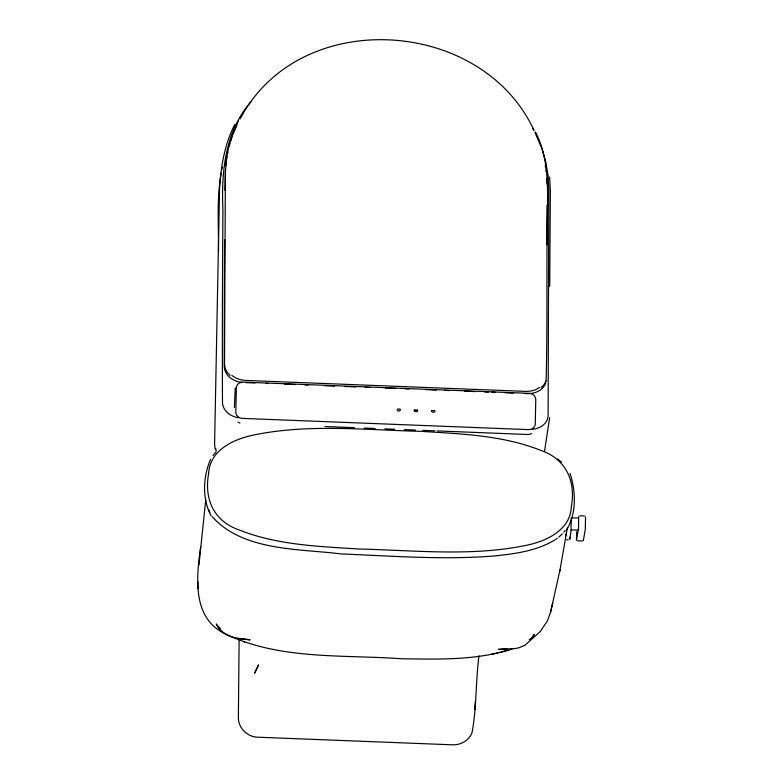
<?xml version="1.0" encoding="UTF-8"?>
<svg xmlns="http://www.w3.org/2000/svg" width="784" height="784" viewBox="0 0 784 784"><rect width="100%" height="100%" fill="white"/><g stroke="black" fill="none" stroke-linecap="round" stroke-linejoin="round"><path stroke-width="1.18" d="M239.12 639.528L238.395 716.302C237.591 726.993 246.46 736.588 257.064 737.176L452.025 744.8C460.316 745.329 469.008 740.684 472.007 732.707C476.829 707.491 475.535 681.316 479.014 655.855M224.616 239.561C224.361 281.897 224.244 324.233 224.244 366.559C224.587 375.712 233.671 381.896 242.197 382.367M546.84 244.814L547.134 205.251M549.702 286.415L550.348 191.188L549.633 176.988M569.743 537.207L569.831 539.304L570.977 531.278L571.32 517.675M224.969 190.424L225.429 170.304M234.406 407.562L235.22 388.031M397.694 409.121C403.799 407.896 397.88 413.923 397.096 409.522M417.549 411.1L417.421 410.061M434.816 411.208C435.492 412.649 430.191 412.492 431.729 410.551M416.951 411.433L414.579 411.228L417.137 411.375M226.076 634.246C191.708 618.713 196.392 577.387 200.645 546.752M225.743 165.689L226.929 156.594M475.408 701.121L474.81 709.412L475.045 706.198M576.632 531.836L576.465 540.401L578.514 528.387L578.67 516.578M198.94 565.244L205.751 499.722M567.391 527.74L560.011 569.841L550.633 612.02L547.35 621.006L540.313 631.483L524.957 645.252L519.008 647.76L514.431 648.662L498.193 649.417L506.934 648.76M544.557 451.192L549.643 417.588M565.578 535.923L565.891 533.894M434.806 411.13L434.307 410.522L431.837 410.6M546.095 381.171C547.467 329.917 546.517 278.467 547.222 227.135C547.281 195.138 550.691 161.484 535.472 131.977M221.166 173.225C216.531 199.048 218.756 225.439 218.481 251.517M221.833 169.638L222.264 167.247M227.36 154.35L227.791 152.116M559.57 571.84L560.011 569.841M585.511 516.842L585.315 529.161L583.345 540.666L583.208 539.951M550.633 612.02L552.71 602.945M228.997 146.549L230.016 143.305M230.702 141.14L232.417 135.73M234.779 124.48C224.361 144.609 220.755 167.374 219.54 189.777L214.581 444.332L215.169 449.007M238.61 120.364L233.044 132.819L228.928 145.804L226.341 159.25L225.38 173.088L224.528 364.393L225.204 368.46L227.115 372.175L230.084 375.369M232.76 134.642L236.935 125.303M210.563 459.267C203.036 476.711 201.919 498.908 211.141 515.862M546.027 381.014L544.116 384.572L541.156 387.531M545.752 383.18C542.626 391.294 533.169 394.372 525.113 393.529M240.267 118.776C299.233 6.164 481.719 17.228 533.953 130.252M566.685 529.768C576.759 513.265 575.887 491.176 569.997 473.32M530.366 640.028L534.325 634.432L532.63 636.716M251.184 101.499C224.92 131.32 221.225 172.059 222.921 210.014C222.48 274.273 222.166 338.531 222.489 402.79C222.901 411.032 230.859 416.765 238.512 417.715M213.003 455.435L215.963 451.956M563.774 532.199L565.244 530.484M414.491 409.944L414.236 410.855M558.835 537.06L562.304 533.914M529.278 639.715L531.954 637.578M555.65 539.363L557.238 538.206M554.847 539.931C536.746 550.966 515.127 553.769 494.439 555.974C443.352 560.031 392.069 556.013 340.991 553.916C298.851 548.604 243.001 551.24 212.199 516.676M539.49 387.472L535.648 389.697L531.121 391.049L526.093 391.402L245.255 380.416L240.218 379.681L235.69 377.966L231.858 375.448M531.728 433.67L528.847 434.454M227.115 634.775C281.319 660.05 343.627 654.552 401.682 658.766C438.57 659.226 476.75 660.618 512.226 648.809M500.653 652.288L509.365 649.838M490.696 654.464L497.997 652.945M414.236 410.659L414.52 411.179M532.277 429.201C539.764 428.966 547.928 423.615 548.114 415.53L548.82 189.826L548.114 175.773L545.791 161.994L541.92 148.558L534.923 132.418M245.578 382.602L255.055 382.974M265.717 383.386L268.079 383.484M284.661 384.131L295.323 384.552M304.8 384.915L308.357 385.062M324.939 385.708L334.415 386.081M345.078 386.492L348.625 386.63M349.811 386.679L355.73 386.914M365.207 387.276L369.95 387.463M385.346 388.07L396.008 388.482M405.485 388.854L409.032 388.991M425.624 389.638L436.276 390.06M444.567 390.383L449.31 390.569M464.706 391.167L475.369 391.588M484.845 391.961L488.403 392.098M491.95 392.235L495.508 392.372M504.984 392.745L513.275 393.068M325.066 426.525L354.368 427.672M364.129 428.054L375.115 428.495M384.885 428.877L394.646 429.26M404.417 429.642L415.402 430.073M422.723 430.357L434.934 430.837M437.374 430.935L527.71 434.483A6.752 6.223 8.6 0 0 528.592 434.463M579.866 515.813L584.521 515.99M571.575 517.783L578.69 518.067M571.105 529.857L578.22 530.141M566.558 539.804L568.282 539.872M577.543 540.823L582.189 541.009M414.912 409.807L417.617 410.257M219.432 628.366L216.335 624.005C222.303 637.157 237.464 638.872 250.135 639.822L243.393 638.872M237.562 638.284L244.392 639.097M239.973 423.027L237.973 422.184M244.079 642.018L244.755 642.263M557.649 458.934L561.53 462.158M221.284 630.806L224.116 633.403M220.196 628.699L217.354 625.838L219.785 628.396L218.305 626.769M532.689 128.253L533.806 130.34M208.613 509.463L209.926 512.716M545.243 165.649L545.625 167.923M546.017 170.197L546.399 172.47M215.865 448.713L216.159 451.055M546.82 178.242L547.114 184.034M197.882 581.904L198.009 588.725M236.366 387.257L235.827 411.943A6.752 6.223 8.6 0 0 241.57 418.352L528.445 429.622A6.752 6.223 8.6 0 0 535.237 424.467L535.776 399.771A6.752 6.223 8.6 0 0 530.033 393.372L243.158 382.102A6.752 6.223 8.6 0 0 236.366 387.257M208.671 473.32C203.909 498.889 213.699 521.027 238.806 529.817C276.948 545.115 318.823 546.448 359.307 549.025C414.952 550.309 471.684 556.748 526.711 545.243C546.36 541.176 570.291 530.092 571.301 507.032C576.064 481.464 566.273 459.326 541.166 450.535C503.014 435.238 461.149 433.905 420.665 431.327C365.021 430.044 308.279 423.605 253.261 435.11C233.612 439.177 209.681 450.261 208.671 473.32M258.465 665.077L254.584 673.24L258.465 665.077"/></g></svg>
